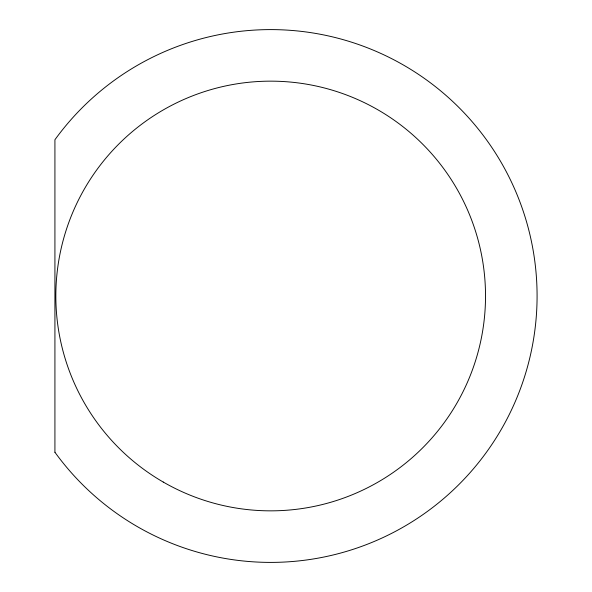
<?xml version="1.0" encoding="UTF-8"?>
<svg xmlns="http://www.w3.org/2000/svg" width="592" height="592" viewBox="0 0 592 592"><rect width="100%" height="100%" fill="white"/><g stroke="black" fill="none" stroke-linecap="round" stroke-linejoin="round"><path stroke-width="0.89" d="M54.923 452.258L54.923 139.742A266.4 266.4 0 0 1 448.84 97.939A266.4 266.4 0 0 1 448.84 494.061A266.4 266.4 0 0 1 54.923 452.258M163.259 482.058A214.837 214.837 0 0 0 485.521 296A214.837 214.837 0 0 0 163.259 109.942A214.837 214.837 0 0 0 163.259 482.058"/></g></svg>
